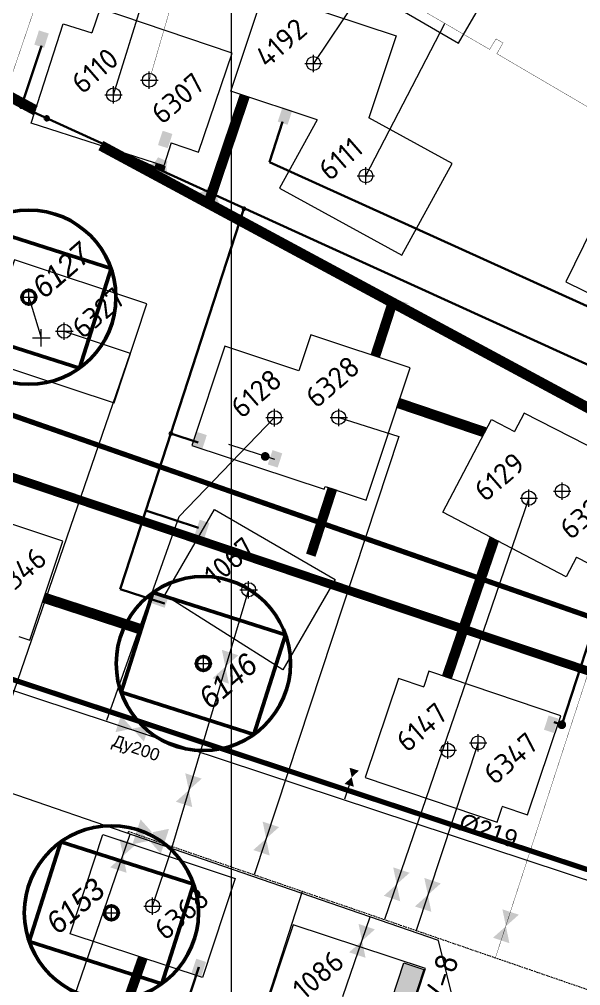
# Model space of a CAD drawing. Header units: millimetres. Extents: x 519 to 9564855, y -810 to 5021775.
# Drawn here: x 9524878 to 9525201, y 5000145 to 5000700 of the extents above; entities that cross this region are included whole.
import ezdxf

# ---------------------------------------------------------------- set-up
doc = ezdxf.new("R2010")
doc.units = ezdxf.units.MM
doc.header["$LTSCALE"] = 2
doc.header["$MEASUREMENT"] = 0
doc.header["$PDMODE"] = 2
doc.header["$PDSIZE"] = 5
doc.linetypes.add('1', pattern=[0])
doc.linetypes.add('92051501$0$DASHED', pattern=[0.75, 0.5, -0.25])
for name, color, linetype in [('160 скважин на 2012 год', 7, 'Continuous'), ('Existing roads', 41, 'Continuous'), ('GRID_PULKOVO', 7, 'Continuous'), ('OilColl&Flowlines', 3, 'Continuous'), ('Скважины 2019г.', 241, 'Continuous'), ('Скважины на 2013 год.', 21, '1'), ('Скважины на 2014 год', 70, 'Continuous'), ('Скважины на 2015 год', 7, 'Continuous')]:
    doc.layers.add(name, color=color, linetype=linetype)
for name, color, linetype, lineweight in [('160 скважин на 2012 год - Электрика', 192, 'Continuous', 30), ('160 скважин на2012 год.Выкидные линии', 5, 'Continuous', 30), ('Stage 11.Object 2.Frame&Text', 26, 'Continuous', 53), ('WELLS(drilled after 2000y)', 6, 'Continuous', 40), ('Новый водовод', 5, 'g_122_vpr', 30), ('Скважины на 2026', 222, 'Continuous', 50), ('СНГ_трубопроводы', 244, 'Continuous', 50), ('Электро', 1, 'Continuous', 30), ('Электроснаб', 1, 'Continuous', 18), ('Электроснабжене', 1, 'Continuous', 18)]:
    doc.layers.add(name, color=color, linetype=linetype, lineweight=lineweight)
doc.styles.add('92051501$0$STANDARD', font='simplex.shx')
doc.styles.add('Arial', font='arial.ttf', dxfattribs={"height": 30})
doc.styles.add('Elect', font='isocpeur.ttf')
doc.styles.add('Line_GUGK', font='')
doc.styles.get('Line_GUGK').set_extended_font_data('Bm431', italic=True)
doc.linetypes.add('g_122_vpr', pattern='A,2,-2,3,-0.6,["Впр",Line_GUGK,S=2,R=0,X=0,Y=-1],-6.4,3,-2,8,-2,8,-2,6', length=45)
doc.linetypes.add('WTR_LINE', pattern='A,0.5,-0.2,["W",92051501$0$STANDARD,S=0.1,R=0,X=-0.1,Y=-0.05],-0.05', length=0.75)

msp = doc.modelspace()

# ---------------------------------------------------------------- hatches: boundary and pattern name
at = {"linetype": 'ByBlock', "lineweight": 0, "ltscale": 80}
msp.add_hatch(color=1, dxfattribs=at).paths.add_polyline_path([(9525110.52856, 5000154.41395), (9525099.04367, 5000158.14562), (9525085.53325, 5000116.56484), (9525097.01815, 5000112.83317)])
at = {"layer": '160 скважин на 2012 год - Электрика', "lineweight": 0, "ltscale": 7.5}
for points in [[(9524966.25751, 5000634.09781), (9524960.63513, 5000635.92387), (9524957.97299, 5000627.72722), (9524963.59537, 5000625.90117)], [(9525029.31121, 5000450.7095), (9525023.68884, 5000452.53555), (9525021.0267, 5000444.33891), (9525026.64907, 5000442.51286)], [(9525187.76707, 5000298.36203), (9525182.1447, 5000300.18808), (9525179.48256, 5000291.99144), (9525185.10494, 5000290.16539)]]:
    msp.add_hatch(color=1, dxfattribs=at).paths.add_polyline_path(points)
at = {"layer": 'Existing roads', "linetype": 'ByBlock', "lineweight": 0}
for points in [[(9524963.47315, 5000618.29472), (9524957.99452, 5000620.74185, -0.4123611), (9524947.44819, 5000616.74623), (9524967.53543, 5000607.77389, -0.4123611)], [(9524992.8124, 5000602.03571), (9524987.45166, 5000604.7306, -0.414213562), (9524976.71081, 5000601.17614), (9524996.36686, 5000591.29486, -0.414213562)]]:
    msp.add_hatch(color=256, dxfattribs=at).paths.add_polyline_path(points)
at = {"layer": 'Existing roads', "lineweight": 0}
h = msp.add_hatch(color=256, dxfattribs=at)
h.paths.add_polyline_path([(9525090.89267, 5000532.16532), (9525089.30543, 5000532.76208, 0.155118741), (9525084.77278, 5000542.29909), (9525093.32838, 5000539.54595)])
h.paths.add_polyline_path([(9525092.41837, 5000531.59169), (9525090.89267, 5000532.16532), (9525093.32838, 5000539.54595), (9525102.12431, 5000536.71547, 0.161550784)])
at = {"layer": 'Электро', "ltscale": 0.5}
for points in [[(9524886.99253, 5000685.38414), (9524892.61491, 5000683.55809), (9524895.27704, 5000691.75473), (9524889.65467, 5000693.58078)], [(9524961.80022, 5000362.0319), (9524963.76522, 5000367.60724), (9524955.63715, 5000370.47193), (9524953.67216, 5000364.89659)], [(9525187.76582, 5000298.36145), (9525182.14345, 5000300.18751), (9525179.48131, 5000291.99086), (9525185.10369, 5000290.16481)], [(9525187.76707, 5000298.36203), (9525182.1447, 5000300.18808), (9525179.48256, 5000291.99144), (9525185.10494, 5000290.16539)]]:
    msp.add_hatch(color=256, dxfattribs=at).paths.add_polyline_path(points)
at = {"layer": 'Электро', "ltscale": 0.0025}
msp.add_hatch(color=256, dxfattribs=at).paths.add_polyline_path([(9525026.72349, 5000641.18121), (9525032.34586, 5000639.35516), (9525035.008, 5000647.5518), (9525029.38563, 5000649.37785)])
at = {"layer": 'Электро', "ltscale": 7.5}
for points in [[(9524977.71525, 5000454.80787), (9524983.33762, 5000452.98182), (9524985.99976, 5000461.17846), (9524980.37739, 5000463.00451)], [(9524977.22958, 5000152.35263), (9524982.84181, 5000150.49565), (9524985.54904, 5000158.67751), (9524979.93681, 5000160.53449)]]:
    msp.add_hatch(color=256, dxfattribs=at).paths.add_polyline_path(points)
at = {"layer": 'Электро'}
msp.add_hatch(color=256, dxfattribs=at).paths.add_polyline_path([(9524979.17135, 5000404.40594), (9524984.78359, 5000402.54895), (9524987.49082, 5000410.73081), (9524981.87858, 5000412.58779)])
at = {"layer": 'Электроснаб', "linetype": 'ByBlock', "lineweight": 0, "ltscale": 0.5}
for points in [[(9524886.99253, 5000685.38414), (9524892.61491, 5000683.55809), (9524895.27704, 5000691.75473), (9524889.65467, 5000693.58078)], [(9524961.80022, 5000362.0319), (9524963.76522, 5000367.60724), (9524955.63715, 5000370.47193), (9524953.67216, 5000364.89659)], [(9525187.76582, 5000298.36145), (9525182.14345, 5000300.18751), (9525179.48131, 5000291.99086), (9525185.10369, 5000290.16481)], [(9525187.76707, 5000298.36203), (9525182.1447, 5000300.18808), (9525179.48256, 5000291.99144), (9525185.10494, 5000290.16539)]]:
    msp.add_hatch(color=1, dxfattribs=at).paths.add_polyline_path(points)
at = {"layer": 'Электроснаб', "linetype": 'ByBlock', "lineweight": 0, "ltscale": 0.0025}
msp.add_hatch(color=1, dxfattribs=at).paths.add_polyline_path([(9525026.72349, 5000641.18121), (9525032.34586, 5000639.35516), (9525035.008, 5000647.5518), (9525029.38563, 5000649.37785)])
at = {"layer": 'Электроснаб', "linetype": 'ByBlock', "lineweight": 0, "ltscale": 7.5}
for points in [[(9524977.71525, 5000454.80787), (9524983.33762, 5000452.98182), (9524985.99976, 5000461.17846), (9524980.37739, 5000463.00451)], [(9524977.22958, 5000152.35263), (9524982.84181, 5000150.49565), (9524985.54904, 5000158.67751), (9524979.93681, 5000160.53449)]]:
    msp.add_hatch(color=1, dxfattribs=at).paths.add_polyline_path(points)
at = {"layer": 'Электроснаб', "linetype": 'ByBlock', "lineweight": 0}
msp.add_hatch(color=1, dxfattribs=at).paths.add_polyline_path([(9524979.17135, 5000404.40594), (9524984.78359, 5000402.54895), (9524987.49082, 5000410.73081), (9524981.87858, 5000412.58779)])
at = {"layer": 'Электроснабжене', "linetype": 'ByBlock', "lineweight": 0, "ltscale": 0.5}
for points in [[(9524886.99253, 5000685.38414), (9524892.61491, 5000683.55809), (9524895.27704, 5000691.75473), (9524889.65467, 5000693.58078)], [(9524961.80022, 5000362.0319), (9524963.76522, 5000367.60724), (9524955.63715, 5000370.47193), (9524953.67216, 5000364.89659)], [(9525187.76582, 5000298.36145), (9525182.14345, 5000300.18751), (9525179.48131, 5000291.99086), (9525185.10369, 5000290.16481)], [(9525187.76707, 5000298.36203), (9525182.1447, 5000300.18808), (9525179.48256, 5000291.99144), (9525185.10494, 5000290.16539)]]:
    msp.add_hatch(color=1, dxfattribs=at).paths.add_polyline_path(points)
at = {"layer": 'Электроснабжене', "linetype": 'ByBlock', "lineweight": 0, "ltscale": 0.0025}
msp.add_hatch(color=1, dxfattribs=at).paths.add_polyline_path([(9525026.72349, 5000641.18121), (9525032.34586, 5000639.35516), (9525035.008, 5000647.5518), (9525029.38563, 5000649.37785)])
at = {"layer": 'Электроснабжене', "linetype": 'ByBlock', "lineweight": 0, "ltscale": 7.5}
for points in [[(9524977.71525, 5000454.80787), (9524983.33762, 5000452.98182), (9524985.99976, 5000461.17846), (9524980.37739, 5000463.00451)], [(9524977.22958, 5000152.35263), (9524982.84181, 5000150.49565), (9524985.54904, 5000158.67751), (9524979.93681, 5000160.53449)]]:
    msp.add_hatch(color=1, dxfattribs=at).paths.add_polyline_path(points)
at = {"layer": 'Электроснабжене', "linetype": 'ByBlock', "lineweight": 0}
msp.add_hatch(color=1, dxfattribs=at).paths.add_polyline_path([(9524979.17135, 5000404.40594), (9524984.78359, 5000402.54895), (9524987.49082, 5000410.73081), (9524981.87858, 5000412.58779)])

# ---------------------------------------------------------------- linework, layer by layer
at = {"color": 3, "lineweight": 0, "const_width": 0.2}
msp.add_lwpolyline([(9525079.476, 5000722.676), (9525148.287, 5000682.653), (9525151.999, 5000688.674), (9525155.961, 5000686.402), (9525152.466, 5000680.179), (9525295.689, 5000596.242), (9525295.689, 5000596.242)], dxfattribs=at)
at = {"color": 1, "linetype": 'ByBlock', "lineweight": 0, "ltscale": 80}
msp.add_lwpolyline([(9525110.52856, 5000154.41395), (9525097.01815, 5000112.83317), (9525085.53325, 5000116.56484), (9525099.04367, 5000158.14562)], close=True, dxfattribs=at)
at = {"layer": '160 скважин на 2012 год', "color": 0, "linetype": 'ByBlock', "lineweight": 0, "elevation": 0.00005}
for points in [[(9524965.62645, 5000628.93816), (9524981.2659, 5000623.63401), (9525000.54454, 5000680.47762), (9524924.75305, 5000706.18247), (9524919.98934, 5000692.13653)], [(9525053.87386, 5000431.68233), (9525077.50489, 5000423.86325), (9525102.68684, 5000499.83008), (9525045.71172, 5000518.71654), (9525038.8861, 5000498.12556)], [(9525198.1516, 5000391.0106), (9525211.92959, 5000383.95336), (9525239.29369, 5000437.37684), (9525168.06239, 5000473.86232), (9525162.58816, 5000463.17487)], [(9524878.07315, 5000345.45115), (9524884.46255, 5000343.33701), (9524903.31798, 5000400.32241), (9524827.33745, 5000425.46299), (9524822.63737, 5000411.25828)], [(9525155.23891, 5000248.1287), (9525169.9659, 5000243.13401), (9525189.24454, 5000299.97762), (9525113.45305, 5000325.68247), (9525110.47745, 5000316.90885)]]:
    msp.add_lwpolyline(points, dxfattribs=at)
at = {"layer": '160 скважин на 2012 год', "color": 0, "linetype": 'ByBlock', "lineweight": 0}
msp.add_lwpolyline([(9525276.26979, 5000584.84782), (9525281.06407, 5000594.63396), (9525227.16121, 5000621.04125), (9525191.95149, 5000549.17078), (9525245.85435, 5000522.76349), (9525249.85739, 5000530.94054)], dxfattribs=at)
at = {"layer": '160 скважин на 2012 год', "color": 0, "linetype": 'ByBlock', "lineweight": 0, "elevation": 0.00005}
msp.add_lwpolyline([(9524856.79218, 5000504.7859), (9524932.7727, 5000479.64532), (9524951.62814, 5000536.63072), (9524875.64761, 5000561.7713)], close=True, dxfattribs=at)
at = {"layer": '160 скважин на 2012 год', "color": 8, "linetype": 'ByBlock', "lineweight": 0, "ltscale": 80, "const_width": 6}
msp.add_lwpolyline([(9525150.97339, 5000401.52077), (9525123.66497, 5000321.82082)], dxfattribs=at)
at = {"layer": '160 скважин на 2012 год', "color": 0, "linetype": 'ByBlock', "lineweight": 0}
for centre in [(9524953, 5000665), (9524904.2, 5000520.8), (9525061.7, 5000471.3), (9525190, 5000429), (9525141.7, 5000284.5)]:
    msp.add_circle(centre, 4, dxfattribs=at)
for p in [(9524953, 5000665), (9524904.2, 5000520.8), (9525061.7, 5000471.3), (9525190, 5000429), (9525141.7, 5000284.5)]:
    msp.add_point(p, dxfattribs=at)
at = {"layer": '160 скважин на 2012 год - Электрика', "color": 1, "linetype": 'ByBlock', "lineweight": 0, "ltscale": 80}
for p, q in [((9525025.03901, 5000447.14402), (9524998.62641, 5000455.72599)), ((9525236.50058, 5000438.87635, 0), (9525189.71565, 5000294.88715))]:
    msp.add_line(p, q, dxfattribs=at)
at = {"layer": '160 скважин на 2012 год - Электрика', "color": 192, "linetype": 'ByBlock', "lineweight": 0, "ltscale": 80}
msp.add_line((9525189.70226, 5000294.84593), (9525185.35239, 5000296.30486), dxfattribs=at)
at = {"layer": '160 скважин на 2012 год - Электрика', "color": 1, "linetype": 'ByBlock', "lineweight": 0, "ltscale": 80, "const_width": 2.5}
for points in [[(9525018.25428, 5000448.94236, 1), (9525020.75428, 5000448.94236, 1)], [(9525188.45226, 5000294.84593, 1), (9525190.95226, 5000294.84593, 1)]]:
    msp.add_lwpolyline(points, format="xyb", close=True, dxfattribs=at)
at = {"layer": '160 скважин на2012 год.Выкидные линии', "color": 3, "linetype": 'ByBlock', "lineweight": 0, "ltscale": 80, "const_width": 0.2}
msp.add_lwpolyline([(9524953, 5000665), (9524965.30577, 5000707.24628), (9525008.44491, 5000764.24547)], dxfattribs=at)
at = {"layer": '160 скважин на2012 год.Выкидные линии', "color": 3, "linetype": 'ByBlock', "lineweight": 0, "ltscale": 80}
for points in [[(9524904.2, 5000520.8), (9524941.93215, 5000508.13523), (9524856.87495, 5000261.34091)], [(9525061.7, 5000471.3), (9525096.20319, 5000460.44489), (9525013.20051, 5000208.74255)], [(9525141.7, 5000284.5), (9525106.10385, 5000176.7421)]]:
    msp.add_lwpolyline(points, dxfattribs=at)
at = {"layer": '160 скважин на2012 год.Выкидные линии', "color": 3, "linetype": 'ByBlock', "lineweight": 0}
msp.add_lwpolyline([(9525190, 5000429, 0, 0, 0), (9525234.42609, 5000415.56327, 0.2, 0.2, 0), (9525151.64834, 5000161.05436, 0.2, 0.2, 0)], format="xyseb", dxfattribs=at)
at = {"layer": 'Existing roads', "linetype": 'ByBlock', "lineweight": 0, "const_width": 6, "flags": 128}
for points in [[(9524887.61615, 5000647.67245), (9524839.30501, 5000673.69786)], [(9524986.90394, 5000594.18571), (9525007.76756, 5000656.03532)], [(9525320.44976, 5000414.50321), (9524925.16028, 5000627.44728)], [(9524958.69616, 5000613.67377), (9524959.55071, 5000616.38759)]]:
    msp.add_lwpolyline(points, dxfattribs=at)
at = {"layer": 'Existing roads', "lineweight": 0, "const_width": 5.7, "flags": 128}
for points in [[(9525082.74749, 5000506.8071), (9525092.51937, 5000537.00802)], [(9525045.66823, 5000392.21019), (9525058.10916, 5000430.66007)], [(9524949.22279, 5000160.96633), (9524931.92419, 5000111.66373)]]:
    msp.add_lwpolyline(points, dxfattribs=at)
at = {"layer": 'Existing roads', "linetype": 'ByBlock', "lineweight": 0, "const_width": 6, "elevation": 0.00005, "flags": 128}
msp.add_lwpolyline([(9525145.4602, 5000462.80846), (9525095.46915, 5000479.76304)], dxfattribs=at)
at = {"layer": 'Existing roads', "linetype": 'ByBlock', "lineweight": 0, "ltscale": 80, "const_width": 6}
msp.add_lwpolyline([(9524948.53069, 5000349.50344), (9524892.57315, 5000367.80758)], dxfattribs=at)
at = {"layer": 'GRID_PULKOVO', "lineweight": 0}
msp.add_line((9525000, 5011000), (9525000, 4992000), dxfattribs=at)
at = {"layer": 'OilColl&Flowlines', "linetype": 'ByBlock', "lineweight": 0}
for p, q in [((9525079.476, 5000722.676), (9525047.2, 5000674.6)), ((9525119, 5000171), (9524376.76192, 5000426.81096)), ((9525064.1, 5000138.9), (9525079.8174, 5000184.50421)), ((9525151, 5000042), (9525119, 5000171))]:
    msp.add_line(p, q, dxfattribs=at)
at = {"layer": 'OilColl&Flowlines', "lineweight": 0}
for p, q in [((9525010, 5000372.4), (9524965.65275, 5000223.85084)), ((9524894, 5000092.6), (9524942.04012, 5000231.98889)), ((9524984.18017, 5000023.36885), (9525040.84932, 5000199.21895))]:
    msp.add_line(p, q, dxfattribs=at)
at = {"layer": 'OilColl&Flowlines', "color": 3, "linetype": '92051501$0$DASHED', "lineweight": 0}
for q in [(9524940.62436, 5000232.47683), (9525327.26151, 5000100.56461)]:
    msp.add_line((9524941.01392, 5000233.60713), q, dxfattribs=at)
at = {"layer": 'OilColl&Flowlines', "lineweight": 0}
for points in [[(9525004.06084, 5000334.77393), (9524996.64482, 5000328.16845), (9524994.63232, 5000337.89366)], [(9524998.65732, 5000318.44325), (9524989.22879, 5000321.56298), (9524996.64482, 5000328.16845)], [(9524945.3586, 5000226.18679), (9524937.94257, 5000219.58131), (9524935.93007, 5000229.30652)], [(9524939.95507, 5000209.8561), (9524930.52654, 5000212.97583), (9524937.94257, 5000219.58131)]]:
    msp.add_solid(points, dxfattribs=at)
at = {"layer": 'OilColl&Flowlines', "linetype": 'ByBlock', "lineweight": 0}
for points in [[(9524983.05515, 5000263.9075), (9524975.63912, 5000257.30202), (9524973.62662, 5000267.02723)], [(9524983.05515, 5000263.9075), (9524975.63912, 5000257.30202), (9524973.62662, 5000267.02723)], [(9524977.65162, 5000247.57681), (9524968.2231, 5000250.69654), (9524975.63912, 5000257.30202)], [(9525027.46333, 5000236.11065), (9525020.0473, 5000229.50517), (9525018.03481, 5000239.23038)], [(9524946.41332, 5000235.64135), (9524953.0188, 5000228.22532), (9524943.29359, 5000226.21282)], [(9524962.744, 5000230.23782), (9524959.62428, 5000220.80929), (9524953.0188, 5000228.22532)], [(9525022.0598, 5000219.77996), (9525012.63128, 5000222.89969), (9525020.0473, 5000229.50517)], [(9525102.39315, 5000209.86038), (9525094.97713, 5000203.2549), (9525092.96463, 5000212.98011)], [(9525120.26352, 5000203.74984), (9525112.84749, 5000197.14436), (9525110.83499, 5000206.86957)], [(9525096.98963, 5000193.52969), (9525087.5611, 5000196.64942), (9525094.97713, 5000203.2549)], [(9525114.85999, 5000187.41915), (9525105.43146, 5000190.53888), (9525112.84749, 5000197.14436)], [(9525165.0724, 5000185.78263), (9525157.65637, 5000179.17715), (9525155.64387, 5000188.90236)], [(9525082.50426, 5000177.38795), (9525075.08823, 5000170.78247), (9525073.07573, 5000180.50767)], [(9525159.66887, 5000169.45195), (9525150.24034, 5000172.57167), (9525157.65637, 5000179.17715)], [(9525077.10073, 5000161.05726), (9525067.6722, 5000164.17699), (9525075.08823, 5000170.78247)]]:
    msp.add_solid(points, dxfattribs=at)
at = {"layer": 'OilColl&Flowlines', "color": 3, "lineweight": 0}
for points in [[(9524947.98845, 5000240.50733, -0.00005), (9524954.59366, 5000233.09106, -0.00005), (9524944.86838, 5000231.07892, -0.00005)], [(9524964.31894, 5000235.10321, -0.00005), (9524961.19887, 5000225.67479, -0.00005), (9524954.59366, 5000233.09106, -0.00005)]]:
    msp.add_solid(points, dxfattribs=at)
at = {"layer": 'WELLS(drilled after 2000y)', "color": 0, "linetype": 'ByBlock', "lineweight": 0, "flags": 128}
for points in [[(9525049.30448, 5000642.29151), (9524999.78202, 5000658.67759), (9525018.63745, 5000715.66299), (9525094.61798, 5000690.52241), (9525079.01794, 5000643.37556)], [(9524961.85457, 5000369.23165), (9524990.4645, 5000418.44728), (9525059.67533, 5000378.26085), (9525029.5355, 5000326.35272), (9524961.85457, 5000369.23165)]]:
    msp.add_lwpolyline(points, dxfattribs=at)
at = {"layer": 'WELLS(drilled after 2000y)', "color": 0, "linetype": 'ByBlock', "lineweight": 0}
msp.add_lwpolyline([(9525016.68539, 5000122.97759), (9525092.66591, 5000097.83701), (9525111.52135, 5000154.82241), (9525035.54082, 5000179.96299)], close=True, dxfattribs=at)
for centre in [(9525047.2, 5000674.6), (9525010, 5000372.4)]:
    msp.add_circle(centre, 4, dxfattribs=at)
msp.add_point((9525047.2, 5000674.6), dxfattribs=at)
at = {"layer": 'WELLS(drilled after 2000y)', "color": 0, "linetype": 'ByBlock', "lineweight": 0, "ltscale": 80}
msp.add_point((9525010, 5000372.4), dxfattribs=at)
at = {"layer": 'Новый водовод', "color": 5, "linetype": 'WTR_LINE', "lineweight": 0, "ltscale": 40, "const_width": 3}
for points in [[(9525675.24, 5000650.04), (9525664.75, 5000626.9), (9525692.62, 5000613.66), (9525446.8, 5000131.49), (9524358.93, 5000491.44)], [(9524406.74038, 5000635.9329), (9525343.15905, 5000308.88892)]]:
    msp.add_lwpolyline(points, dxfattribs=at)
at = {"layer": 'Скважины 2019г.', "color": 0, "linetype": 'ByBlock', "lineweight": 0}
msp.add_lwpolyline([(9525110.77745, 5000316.40885), (9525095.96558, 5000321.39661), (9525076.81762, 5000264.53401), (9525152.63442, 5000239.00339), (9525155.53891, 5000247.6287)], dxfattribs=at)
msp.add_circle((9525124.3, 5000280.2), 4, dxfattribs=at)
msp.add_point((9525124.3, 5000280.2), dxfattribs=at)
at = {"layer": 'Скважины на 2013 год.', "color": 3, "linetype": 'ByBlock', "lineweight": 0, "ltscale": 5}
for p, q in [((9525077.3, 5000610.1), (9525122.66876, 5000697.55351)), ((9524970.14228, 5000414.50923), (9525024.8, 5000471.2)), ((9524928.69736, 5000297.40198), (9524970.14228, 5000414.50923)), ((9524954.9, 5000190.7), (9524965.84688, 5000223.78394))]:
    msp.add_line(p, q, dxfattribs=at)
at = {"layer": 'Скважины на 2013 год.', "color": 0, "linetype": 'ByBlock', "lineweight": 0}
msp.add_lwpolyline([(9525103.92206, 5000771.12153), (9525091.41256, 5000778.40528), (9525061.2393, 5000726.54417), (9525130.38745, 5000686.31316), (9525150.71951, 5000721.25113)], dxfattribs=at)
at = {"layer": 'Скважины на 2014 год', "color": 0, "linetype": 'ByBlock', "lineweight": 0, "elevation": 0.00005}
msp.add_lwpolyline([(9525038.8861, 5000498.12556), (9524996.23745, 5000512.26299), (9524977.38202, 5000455.27759), (9525053.36255, 5000430.13701), (9525053.87386, 5000431.68233)], dxfattribs=at)
at = {"layer": 'Скважины на 2014 год', "color": 0, "linetype": 'ByBlock', "lineweight": 0}
msp.add_lwpolyline([(9524907.48202, 5000174.77759), (9524926.33745, 5000231.76299), (9525002.31798, 5000206.62241), (9524983.46255, 5000149.63701), (9524907.48202, 5000174.77759)], dxfattribs=at)
for centre in [(9525024.8, 5000471.2), (9524954.9, 5000190.7)]:
    msp.add_circle(centre, 4, dxfattribs=at)
for p in [(9525024.8, 5000471.2), (9524954.9, 5000190.7), (9524954.9, 5000190.7), (9524931.2, 5000186.9)]:
    msp.add_point(p, dxfattribs=at)
at = {"layer": 'Скважины на 2015 год', "color": 3, "linetype": 'ByBlock', "lineweight": 0, "ltscale": 5}
for p, q in [((9524932.5, 5000656.6), (9524972.55704, 5000785.15443)), ((9525170.8, 5000425), (9525088.03908, 5000182.96449))]:
    msp.add_line(p, q, dxfattribs=at)
at = {"layer": 'Скважины на 2015 год', "color": 3, "linetype": 'ByBlock', "lineweight": 0, "ltscale": 5, "const_width": 5}
msp.add_lwpolyline([(9522939.81756, 5001088.63225), (9525845.00625, 5000110.09753)], dxfattribs=at)
at = {"layer": 'Скважины на 2015 год', "color": 0, "linetype": 'ByBlock', "lineweight": 0}
for points in [[(9524965.62645, 5000628.93816), (9524961.39912, 5000615.79316), (9524885.24046, 5000640.28517), (9524903.60947, 5000697.40416), (9524919.98934, 5000692.13653)], [(9525049.30448, 5000642.29151), (9525027.78748, 5000602.99379), (9525097.98547, 5000564.55772), (9525126.81252, 5000617.20621), (9525079.01794, 5000643.37556)], [(9525198.1516, 5000391.0106), (9525192.306, 5000379.85746), (9525121.44857, 5000416.99536), (9525149.302, 5000470.13844), (9525162.58816, 5000463.17487)]]:
    msp.add_lwpolyline(points, dxfattribs=at)
for centre, radius in [((9524932.5, 5000656.6), 4), ((9525077.3, 5000610.1), 4), ((9525170.8, 5000425), 4.09)]:
    msp.add_circle(centre, radius, dxfattribs=at)
for p in [(9524932.5, 5000656.6), (9525077.3, 5000610.1), (9525170.8, 5000425)]:
    msp.add_point(p, dxfattribs=at)
at = {"layer": 'Скважины на 2026', "lineweight": 0}
msp.add_line((9524883.86, 5000540.35), (9524891, 5000517), dxfattribs=at)
at = {"layer": 'Скважины на 2026', "linetype": 'ByBlock', "ltscale": 50}
for points in [[(9524836.64468, 5000523.90994), (9524912.86733, 5000499.61781), (9524931.08642, 5000556.7848), (9524854.86377, 5000581.07693)], [(9524936.77913, 5000313.56257), (9525013.00178, 5000289.27044), (9525031.22087, 5000346.43743), (9524954.99822, 5000370.72956)], [(9524883.97724, 5000170.46603), (9524960.19989, 5000146.1739), (9524978.41899, 5000203.34089), (9524902.19633, 5000227.63302)]]:
    msp.add_lwpolyline(points, close=True, dxfattribs=at)
for centre in [(9524883.86555, 5000540.34737), (9524984, 5000330), (9524931.2, 5000186.9)]:
    msp.add_circle(centre, 50, dxfattribs=at)
at = {"layer": 'Скважины на 2026', "linetype": 'ByBlock'}
for centre in [(9524883.86555, 5000540.34737), (9524984, 5000330), (9524931.2, 5000186.9)]:
    msp.add_circle(centre, 4, dxfattribs=at)
at = {"layer": 'Скважины на 2026', "linetype": 'ByBlock', "lineweight": 0}
for p in [(9524883.86, 5000540.35), (9524891, 5000517), (9524984, 5000330)]:
    msp.add_point(p, dxfattribs=at)
at = {"layer": 'СНГ_трубопроводы', "color": 3, "lineweight": 0, "ltscale": 2}
for p, q in [((9525355.89444, 5000155.26135), (9522774.28292, 5001009.29588)), ((9525067.71581, 5000260.08009), (9525065.00556, 5000252.04836))]:
    msp.add_line(p, q, dxfattribs=at)
at = {"layer": 'СНГ_трубопроводы', "color": 3, "linetype": 'ByBlock', "lineweight": 0, "ltscale": 5, "const_width": 0.2}
msp.add_lwpolyline([(9525447.66885, 5001809.29302), (9525046.95147, 5001008.63219), (9524982.13208, 5000985.28045), (9524803.55085, 5000460.65023)], dxfattribs=at)
at = {"layer": 'СНГ_трубопроводы', "color": 3, "lineweight": 0, "ltscale": 2}
for points in [[(9524936.66764, 5000300.03528), (9524943.27311, 5000292.61926), (9524933.54791, 5000290.60676)], [(9524952.99832, 5000294.63176), (9524949.87859, 5000285.20323), (9524943.27311, 5000292.61926)], [(9525067.91921, 5000270.14894), (9525073.254, 5000268.49148), (9525069.15121, 5000264.70015)], [(9525065.04841, 5000260.90882), (9525069.15121, 5000264.70015), (9525070.3832, 5000259.25136)]]:
    msp.add_solid(points, dxfattribs=at)
at = {"layer": 'Электро', "ltscale": 0.5}
for p, q in [((9524804.46214, 5000683.93366, 0), (9525038.73287, 5000577.21377, 0)), ((9524891.06585, 5000684.61916), (9524879.45805, 5000649.76996, 0)), ((9525029.36252, 5000641.10517, 0.00006), (9525021.89066, 5000617.85075, 0.00003)), ((9525021.89066, 5000617.85075, 0.00003), (9525341.25401, 5000472.99926, -0.00006)), ((9525007.3096, 5000591.1577, 0), (9524965.3655, 5000462.06705, 0)), ((9525038.73287, 5000577.21377, 0), (9525320.53175, 5000448.61092, 0)), ((9525250.1887, 5000480.71295, 0), (9525189.7144, 5000294.88657)), ((9524965.3655, 5000462.06705, 0), (9524950.98459, 5000417.80717, 0)), ((9524981.04199, 5000456.97345), (9524965.3655, 5000462.06705, 0)), ((9525236.50058, 5000438.87635, 0), (9525189.71565, 5000294.88715)), ((9524950.98459, 5000417.80717, 0), (9524936.34593, 5000372.75399)), ((9524981.26162, 5000407.96957), (9524950.98459, 5000417.80717, 0)), ((9524936.34593, 5000372.75399), (9524961.70823, 5000364.51328)), ((9525189.70226, 5000294.84593), (9525185.35239, 5000296.30486)), ((9524981.36355, 5000155.72967), (9524925.97271, 4999985.25421))]:
    msp.add_line(p, q, dxfattribs=at)
at = {"layer": 'Электро', "ltscale": 80}
msp.add_line((9525189.70101, 5000294.84535), (9525185.35114, 5000296.30428), dxfattribs=at)
at = {"layer": 'Электро'}
for centre, start, end in [((9524879.45805, 5000649.76996, 0), 162, 342), ((9524879.45805, 5000649.76996, 0), 342, 162), ((9525007.3096, 5000591.1577, 0), 162, 342), ((9525007.3096, 5000591.1577, 0), 342, 162), ((9524965.3655, 5000462.06705, 0), 162, 342), ((9524965.3655, 5000462.06705, 0), 342, 162)]:
    msp.add_arc(centre, 0.75, start, end, dxfattribs=at)
at = {"layer": 'Электро', "ltscale": 25}
for centre, start, end in [((9524894.14892, 5000643.07767), 162, 342), ((9524894.14892, 5000643.07767), 342, 162), ((9525189.71504, 5000294.88696), 162, 342), ((9525189.71504, 5000294.88696), 342, 162)]:
    msp.add_arc(centre, 1.25, start, end, dxfattribs=at)
at = {"layer": 'Электроснаб', "color": 1, "linetype": 'ByBlock', "lineweight": 0, "ltscale": 0.5}
for p, q in [((9524804.46214, 5000683.93366, 0), (9525038.73287, 5000577.21377, 0)), ((9524891.06585, 5000684.61916), (9524879.45805, 5000649.76996, 0)), ((9525029.36252, 5000641.10517, 0.00006), (9525021.89066, 5000617.85075, 0.00003)), ((9525021.89066, 5000617.85075, 0.00003), (9525341.25401, 5000472.99926, -0.00006)), ((9525007.3096, 5000591.1577, 0), (9524965.3655, 5000462.06705, 0)), ((9525038.73287, 5000577.21377, 0), (9525320.53175, 5000448.61092, 0)), ((9525250.1887, 5000480.71295, 0), (9525189.7144, 5000294.88657)), ((9524965.3655, 5000462.06705, 0), (9524950.98459, 5000417.80717, 0)), ((9524981.04199, 5000456.97345), (9524965.3655, 5000462.06705, 0)), ((9525236.50058, 5000438.87635, 0), (9525189.71565, 5000294.88715)), ((9524950.98459, 5000417.80717, 0), (9524936.34593, 5000372.75399)), ((9524981.26162, 5000407.96957), (9524950.98459, 5000417.80717, 0)), ((9524936.34593, 5000372.75399), (9524961.70823, 5000364.51328)), ((9525189.70226, 5000294.84593), (9525185.35239, 5000296.30486)), ((9524981.36355, 5000155.72967), (9524925.97271, 4999985.25421))]:
    msp.add_line(p, q, dxfattribs=at)
at = {"layer": 'Электроснаб', "color": 1, "linetype": 'ByBlock', "lineweight": 0, "ltscale": 80}
msp.add_line((9525189.70101, 5000294.84535), (9525185.35114, 5000296.30428), dxfattribs=at)
at = {"layer": 'Электроснаб', "color": 1, "linetype": 'ByBlock', "lineweight": 0}
for centre, start, end in [((9524879.45805, 5000649.76996, 0), 162, 342), ((9524879.45805, 5000649.76996, 0), 342, 162), ((9525007.3096, 5000591.1577, 0), 162, 342), ((9525007.3096, 5000591.1577, 0), 342, 162), ((9524965.3655, 5000462.06705, 0), 162, 342), ((9524965.3655, 5000462.06705, 0), 342, 162)]:
    msp.add_arc(centre, 0.75, start, end, dxfattribs=at)
at = {"layer": 'Электроснаб', "color": 1, "linetype": 'ByBlock', "lineweight": 0, "ltscale": 25}
for centre, start, end in [((9524894.14892, 5000643.07767), 162, 342), ((9524894.14892, 5000643.07767), 342, 162), ((9525189.71504, 5000294.88696), 162, 342), ((9525189.71504, 5000294.88696), 342, 162)]:
    msp.add_arc(centre, 1.25, start, end, dxfattribs=at)
at = {"layer": 'Электроснабжене', "color": 1, "linetype": 'ByBlock', "lineweight": 0, "ltscale": 0.5}
for p, q in [((9524804.46214, 5000683.93366, 0), (9525038.73287, 5000577.21377, 0)), ((9524891.06585, 5000684.61916), (9524879.45805, 5000649.76996, 0)), ((9525029.36252, 5000641.10517, 0.00006), (9525021.89066, 5000617.85075, 0.00003)), ((9525021.89066, 5000617.85075, 0.00003), (9525341.25401, 5000472.99926, -0.00006)), ((9525007.3096, 5000591.1577, 0), (9524965.3655, 5000462.06705, 0)), ((9525038.73287, 5000577.21377, 0), (9525320.53175, 5000448.61092, 0)), ((9525250.1887, 5000480.71295, 0), (9525189.7144, 5000294.88657)), ((9524965.3655, 5000462.06705, 0), (9524950.98459, 5000417.80717, 0)), ((9524981.04199, 5000456.97345), (9524965.3655, 5000462.06705, 0)), ((9525236.50058, 5000438.87635, 0), (9525189.71565, 5000294.88715)), ((9524950.98459, 5000417.80717, 0), (9524936.34593, 5000372.75399)), ((9524981.26162, 5000407.96957), (9524950.98459, 5000417.80717, 0)), ((9524936.34593, 5000372.75399), (9524961.70823, 5000364.51328)), ((9525189.70226, 5000294.84593), (9525185.35239, 5000296.30486)), ((9524981.36355, 5000155.72967), (9524925.97271, 4999985.25421))]:
    msp.add_line(p, q, dxfattribs=at)
at = {"layer": 'Электроснабжене', "color": 1, "linetype": 'ByBlock', "lineweight": 0, "ltscale": 80}
msp.add_line((9525189.70101, 5000294.84535), (9525185.35114, 5000296.30428), dxfattribs=at)
at = {"layer": 'Электроснабжене', "color": 1, "linetype": 'ByBlock', "lineweight": 0}
for centre, start, end in [((9524879.45805, 5000649.76996, 0), 162, 342), ((9524879.45805, 5000649.76996, 0), 342, 162), ((9525007.3096, 5000591.1577, 0), 162, 342), ((9525007.3096, 5000591.1577, 0), 342, 162), ((9524965.3655, 5000462.06705, 0), 162, 342), ((9524965.3655, 5000462.06705, 0), 342, 162)]:
    msp.add_arc(centre, 0.75, start, end, dxfattribs=at)
at = {"layer": 'Электроснабжене', "color": 1, "linetype": 'ByBlock', "lineweight": 0, "ltscale": 25}
for centre, start, end in [((9524894.14892, 5000643.07767), 162, 342), ((9524894.14892, 5000643.07767), 342, 162), ((9525189.71504, 5000294.88696), 162, 342), ((9525189.71504, 5000294.88696), 342, 162)]:
    msp.add_arc(centre, 1.25, start, end, dxfattribs=at)

# ---------------------------------------------------------------- texts
at = {"layer": '160 скважин на 2012 год', "color": 0, "linetype": 'ByBlock', "lineweight": 0, "style": 'Elect'}
for s, p in [('6307', (9524960.42355, 5000639.00152)), ('6327', (9524914.91512, 5000515.85116)), ('6328', (9525049, 5000476)), ('6329', (9525194.93619, 5000400.4412)), ('6346', (9524868.94287, 5000365.7888)), ('6347', (9525151.23981, 5000259.7366))]:
    msp.add_text(s, height=12, rotation=41, dxfattribs=at).set_placement(p)
at = {"layer": 'Stage 11.Object 2.Frame&Text', "color": 5, "lineweight": 0, "style": 'Elect'}
msp.add_text('МПГУ-8', height=13.005167, rotation=72.3625988, dxfattribs=at).set_placement((9525112.68835, 5000102.7514))
at = {"layer": 'WELLS(drilled after 2000y)', "color": 0, "linetype": 'ByBlock', "lineweight": 0, "style": 'Elect'}
for s, p in [('4192', (9525020.45847, 5000671.39821)), ('1067', (9524991.08666, 5000374.04591)), ('1086', (9525041.79535, 5000136.28926))]:
    msp.add_text(s, height=12, rotation=41, dxfattribs=at).set_placement(p)
at = {"layer": 'Скважины 2019г.', "color": 0, "linetype": 'ByBlock', "lineweight": 0, "style": 'Elect'}
msp.add_text('6147', height=12, rotation=41, dxfattribs=at).set_placement((9525101.07007, 5000278.41044))
at = {"layer": 'Скважины на 2014 год', "color": 0, "linetype": 'ByBlock', "lineweight": 0, "style": 'Elect'}
for s, p in [('6128', (9525006.11929, 5000470.09374)), ('6368', (9524962.22568, 5000170.45378))]:
    msp.add_text(s, height=12, rotation=41, dxfattribs=at).set_placement(p)
at = {"layer": 'Скважины на 2015 год', "color": 0, "linetype": 'ByBlock', "lineweight": 0, "style": 'Elect'}
for s, p in [('6110', (9524914.67365, 5000656.43545)), ('6111', (9525056.57161, 5000606.56756)), ('6129', (9525145.83571, 5000422.30588))]:
    msp.add_text(s, height=12, rotation=41, dxfattribs=at).set_placement(p)
at = {"layer": 'Скважины на 2026', "linetype": 'ByBlock', "style": 'Line_GUGK'}
for s, p in [('6127', (9524892.5988, 5000538.9071)), ('6146', (9524988.15466, 5000303.05423)), ('6153', (9524900.54294, 5000173.86548))]:
    msp.add_text(s, height=12.5, rotation=41, dxfattribs=at).set_placement(p)
at = {"layer": 'СНГ_трубопроводы', "color": 3, "lineweight": 0, "ltscale": 2, "style": 'Arial'}
for s, height, p in [('Ду200', 7, (9524931.18475, 5000282.81898)), ('%%C219', 10, (9525129.89731, 5000235.003))]:
    msp.add_text(s, height=height, rotation=341.0854858, dxfattribs=at).set_placement(p)

doc.saveas('drawing.dxf')
